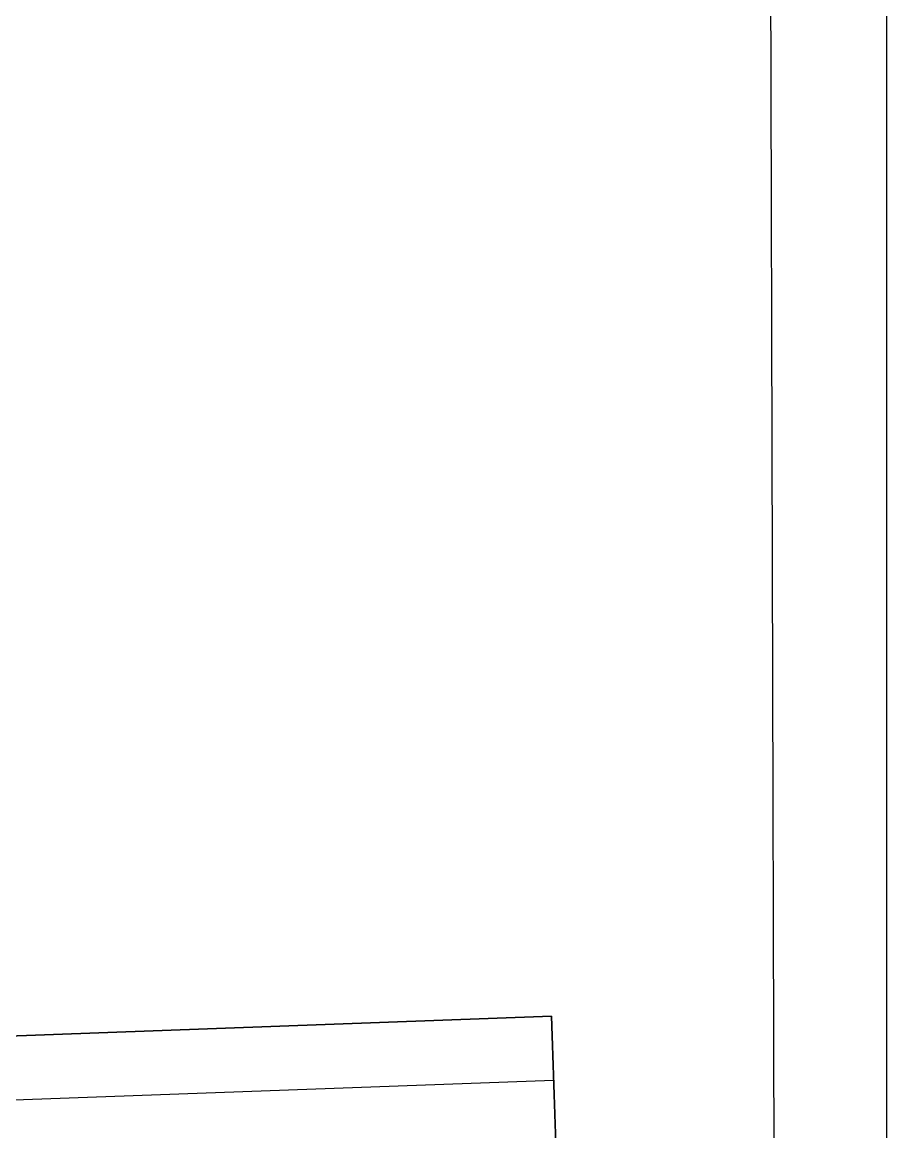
# Model space of a CAD drawing. Header units: millimetres. Extents: x 29397 to 29927, y 26123 to 26652.
# Drawn here: x 29775.4 to 29856.7, y 26299.3 to 26403.6 of the extents above; entities that cross this region are included whole.
import ezdxf

# ---------------------------------------------------------------- set-up
doc = ezdxf.new("R2010")
doc.units = ezdxf.units.MM
doc.header["$LTSCALE"] = 0.3
doc.linetypes.add('CENTER', pattern=[0])
for name, color, linetype in [('_AREATABLE', 7, 'Continuous'), ('_InternalRoad', 3, 'Continuous'), ('_LandLord_Sub', 7, 'Continuous'), ('_Plot', 7, 'Continuous'), ('_SurveyNo', 8, 'Continuous')]:
    doc.layers.add(name, color=color, linetype=linetype)
doc.layers.add('_SideBoundary', color=1, linetype='Continuous', true_color=0xff0000)

# ---------------------------------------------------------------- blocks, each defined once
blk = doc.blocks.new('blkBoundary')
at = {"layer": '_AREATABLE'}
blk.add_lwpolyline([(0, 0), (1, 0), (1, 1), (0, 1)], close=True, dxfattribs=at)

msp = doc.modelspace()

# ---------------------------------------------------------------- linework, layer by layer
at = {"layer": '_InternalRoad'}
msp.add_lwpolyline([(29693.42, 26385.613), (29705.419, 26385.933), (29705.66, 26306.42), (29725.503, 26306.48), (29825.18, 26310.138), (29825.589, 26298.145), (29725.742, 26294.48), (29693.696, 26294.383)], close=True, dxfattribs=at)
at = {"layer": '_InternalRoad', "linetype": 'CENTER'}
msp.add_lwpolyline([(29699.419, 26385.773), (29699.678, 26300.402), (29725.623, 26300.48), (29825.384, 26304.141)], dxfattribs=at)
at = {"layer": '_LandLord_Sub'}
msp.add_lwpolyline([(29825.18, 26310.138), (29725.503, 26306.48), (29726.668, 26294.483), (29735.299, 26220.012), (29828.251, 26220.067)], close=True, dxfattribs=at)
at = {"layer": '_Plot'}
msp.add_lwpolyline([(29721.705, 26345.62), (29716.939, 26398.244), (29591.151, 26394.888), (29591.151, 26445.805), (29584.662, 26520.159), (29573.003, 26515.725), (29579.151, 26445.283), (29579.151, 26394.568), (29561.044, 26394.085), (29560.61, 26388.782), (29448.945, 26388.782), (29451.917, 26301.216), (29538.129, 26293.912), (29726.668, 26294.483), (29742.042, 26161.836), (29817.719, 26142.727), (29817.589, 26220.061), (29828.251, 26220.067), (29825.18, 26310.138), (29725.503, 26306.48)], close=True, dxfattribs=at)
at = {"layer": '_SideBoundary'}
msp.add_lwpolyline([(29817.719, 26142.727), (29817.671, 26171.768), (29817.641, 26189.261), (29817.612, 26206.754), (29817.589, 26220.061), (29828.251, 26220.067), (29825.18, 26310.138), (29725.503, 26306.48), (29724.32, 26318.676), (29723.344, 26328.733), (29722.368, 26338.79), (29721.412, 26348.848), (29720.502, 26358.905), (29719.591, 26368.962), (29718.68, 26379.019), (29716.939, 26398.244), (29591.151, 26394.888), (29591.151, 26445.805), (29584.662, 26520.159), (29845.479, 26519.783), (29846.58, 26129.803), (29817.719, 26142.727)], close=True, dxfattribs=at)
at = {"layer": '_SurveyNo'}
msp.add_lwpolyline([(29825.18, 26310.138), (29725.503, 26306.48), (29726.668, 26294.483), (29735.299, 26220.012), (29828.251, 26220.067)], close=True, dxfattribs=at)

# ---------------------------------------------------------------- block references
at = {"layer": '_AREATABLE', "xscale": 459.9299662421108, "yscale": 528.5196624699238}
msp.add_blockref('blkBoundary', (29396.802, 26123.046), dxfattribs=at)

doc.saveas('drawing.dxf')
